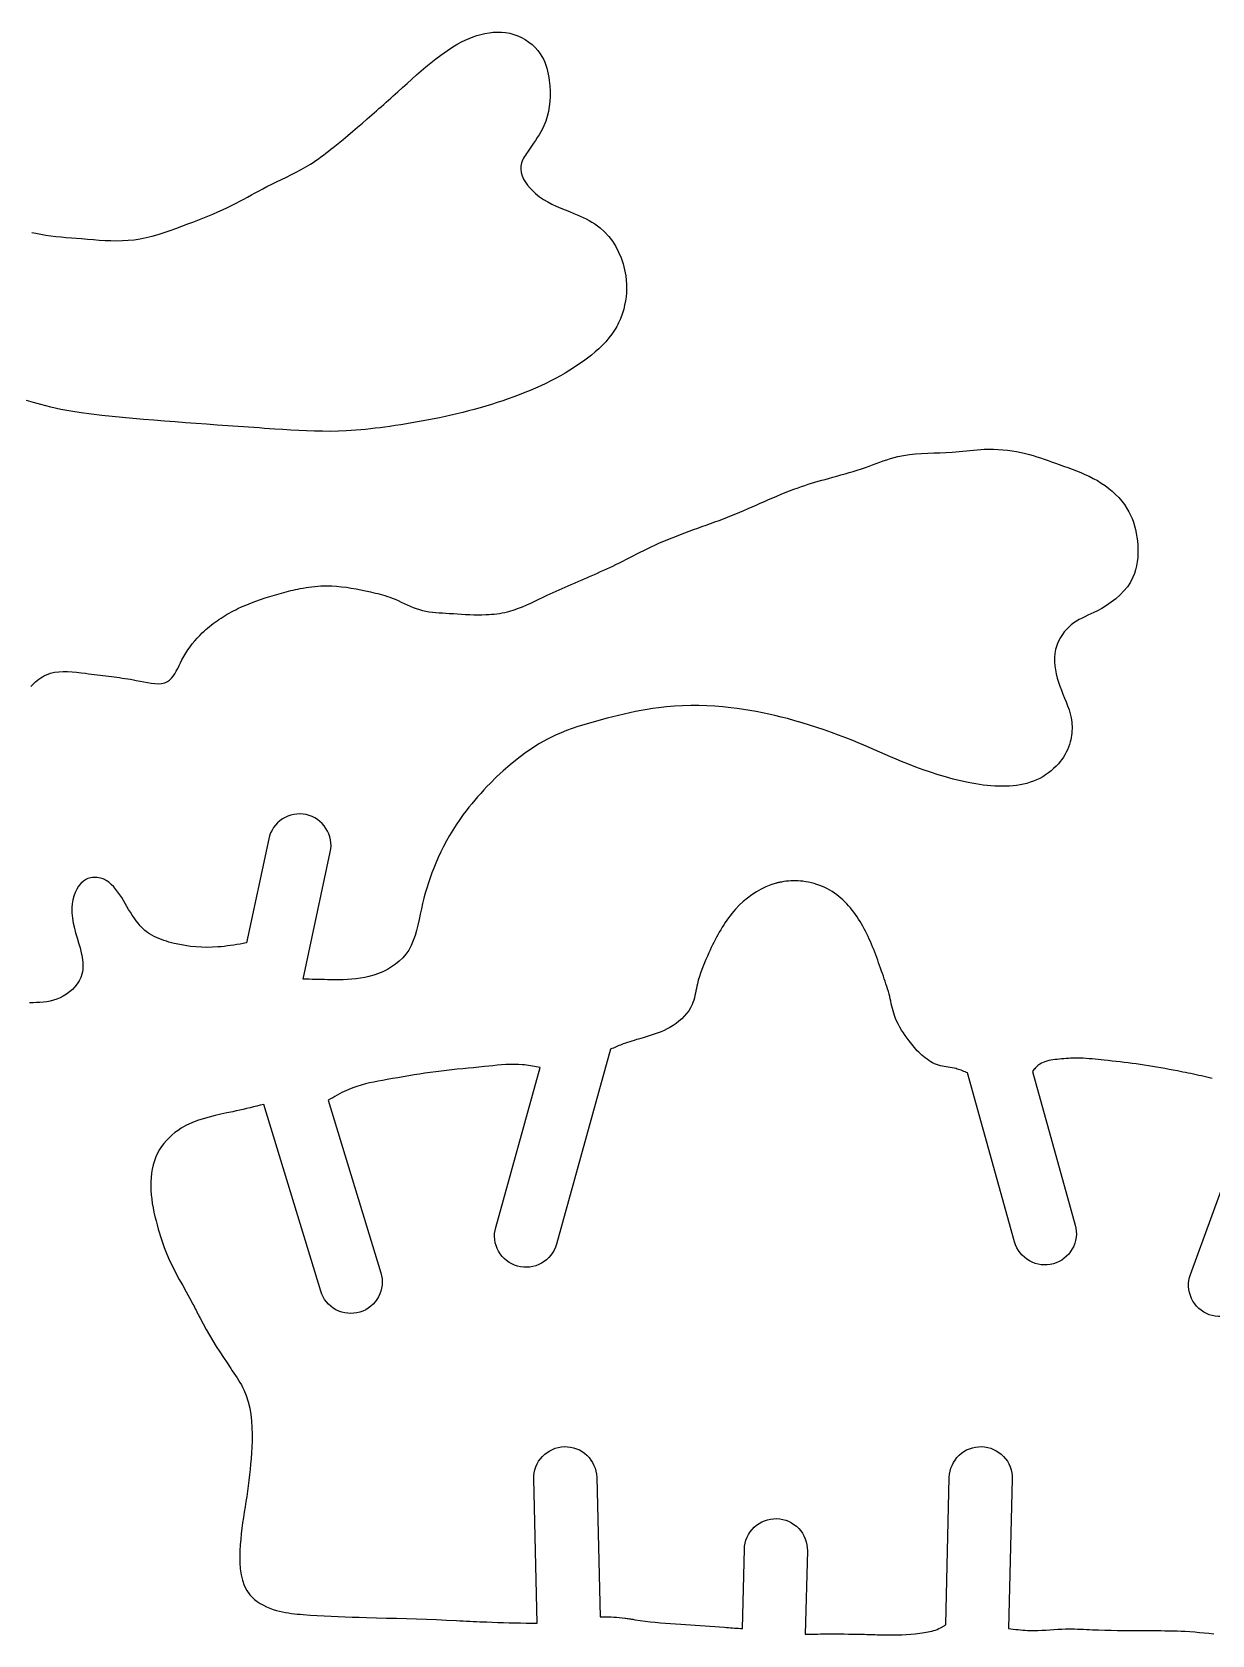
# Model space of a CAD drawing. Extents: x 0 to 235, y 0 to 140.
# Drawn here: x 56.28 to 84.42, y 96.91 to 135.15 of the extents above; entities that cross this region are included whole.
import ezdxf

# ---------------------------------------------------------------- set-up
doc = ezdxf.new("R2010")
doc.units = 0
doc.layers.add('CK_LEVEL_1', color=1, linetype='CONTINUOUS')

msp = doc.modelspace()

# ---------------------------------------------------------------- linework, layer by layer
at = {"layer": 'CK_LEVEL_1'}
msp.add_lwpolyline([(56.274, 130.373), (56.368, 130.352), (56.488, 130.329), (56.608, 130.309), (56.729, 130.292), (56.85, 130.277), (56.972, 130.265), (57.094, 130.253), (57.217, 130.243), (57.339, 130.233), (57.462, 130.224), (57.602, 130.212), (57.741, 130.2), (57.881, 130.19), (58.02, 130.181), (58.159, 130.175), (58.298, 130.173), (58.436, 130.175), (58.574, 130.183), (58.711, 130.196), (58.856, 130.218), (59, 130.247), (59.144, 130.283), (59.287, 130.323), (59.429, 130.369), (59.57, 130.417), (59.711, 130.468), (59.851, 130.521), (59.991, 130.574), (60.112, 130.62), (60.232, 130.666), (60.351, 130.713), (60.47, 130.761), (60.589, 130.809), (60.707, 130.859), (60.823, 130.91), (60.939, 130.964), (61.054, 131.02), (61.146, 131.067), (61.238, 131.115), (61.329, 131.165), (61.42, 131.215), (61.511, 131.265), (61.602, 131.316), (61.694, 131.366), (61.785, 131.415), (61.878, 131.464), (61.995, 131.522), (62.112, 131.58), (62.23, 131.636), (62.348, 131.693), (62.466, 131.75), (62.582, 131.809), (62.697, 131.87), (62.811, 131.934), (62.922, 132.001), (62.985, 132.042), (63.047, 132.084), (63.108, 132.127), (63.168, 132.171), (63.228, 132.215), (63.288, 132.261), (63.347, 132.307), (63.406, 132.354), (63.464, 132.4), (63.581, 132.495), (63.698, 132.591), (63.814, 132.687), (63.929, 132.784), (64.044, 132.881), (64.158, 132.979), (64.271, 133.078), (64.385, 133.177), (64.498, 133.276), (64.554, 133.326), (64.61, 133.376), (64.667, 133.426), (64.723, 133.476), (64.779, 133.526), (64.835, 133.577), (64.891, 133.627), (64.947, 133.677), (65.003, 133.728), (65.113, 133.828), (65.224, 133.928), (65.335, 134.028), (65.447, 134.127), (65.56, 134.225), (65.673, 134.322), (65.789, 134.416), (65.906, 134.509), (66.025, 134.598), (66.105, 134.656), (66.186, 134.712), (66.269, 134.767), (66.352, 134.819), (66.438, 134.868), (66.525, 134.915), (66.613, 134.959), (66.704, 134.999), (66.796, 135.036), (66.89, 135.068), (66.985, 135.096), (67.082, 135.118), (67.18, 135.135), (67.279, 135.147), (67.378, 135.151), (67.476, 135.149), (67.575, 135.139), (67.672, 135.121), (67.768, 135.095), (67.863, 135.061), (67.954, 135.019), (68.042, 134.97), (68.126, 134.914), (68.204, 134.851), (68.277, 134.783), (68.343, 134.709), (68.401, 134.631), (68.441, 134.567), (68.476, 134.501), (68.506, 134.433), (68.533, 134.363), (68.556, 134.291), (68.575, 134.218), (68.592, 134.143), (68.605, 134.068), (68.616, 133.992), (68.629, 133.868), (68.636, 133.744), (68.636, 133.62), (68.63, 133.497), (68.616, 133.375), (68.596, 133.255), (68.567, 133.138), (68.531, 133.024), (68.487, 132.914), (68.452, 132.841), (68.414, 132.771), (68.373, 132.702), (68.33, 132.633), (68.285, 132.565), (68.238, 132.497), (68.19, 132.429), (68.142, 132.36), (68.094, 132.29), (68.071, 132.254), (68.047, 132.218), (68.025, 132.182), (68.004, 132.145), (67.985, 132.108), (67.968, 132.07), (67.954, 132.032), (67.943, 131.994), (67.936, 131.956), (67.933, 131.878), (67.944, 131.799), (67.967, 131.721), (68.002, 131.644), (68.047, 131.569), (68.099, 131.496), (68.157, 131.427), (68.221, 131.361), (68.287, 131.3), (68.382, 131.224), (68.479, 131.157), (68.578, 131.098), (68.68, 131.044), (68.783, 130.996), (68.887, 130.951), (68.992, 130.909), (69.098, 130.867), (69.204, 130.824), (69.277, 130.794), (69.35, 130.762), (69.422, 130.729), (69.493, 130.694), (69.563, 130.657), (69.632, 130.618), (69.699, 130.576), (69.764, 130.531), (69.826, 130.482), (69.934, 130.385), (70.032, 130.277), (70.121, 130.16), (70.2, 130.035), (70.268, 129.903), (70.327, 129.766), (70.375, 129.624), (70.413, 129.48), (70.439, 129.334), (70.451, 129.233), (70.457, 129.133), (70.458, 129.033), (70.455, 128.934), (70.446, 128.835), (70.432, 128.737), (70.413, 128.639), (70.39, 128.543), (70.361, 128.448), (70.345, 128.401), (70.328, 128.354), (70.31, 128.308), (70.29, 128.262), (70.269, 128.217), (70.247, 128.172), (70.224, 128.128), (70.199, 128.085), (70.174, 128.042), (70.109, 127.946), (70.039, 127.853), (69.963, 127.764), (69.883, 127.679), (69.799, 127.598), (69.711, 127.52), (69.62, 127.444), (69.527, 127.372), (69.432, 127.302), (69.324, 127.226), (69.215, 127.154), (69.105, 127.084), (68.993, 127.016), (68.88, 126.952), (68.766, 126.889), (68.651, 126.829), (68.534, 126.771), (68.417, 126.715), (68.289, 126.658), (68.161, 126.602), (68.031, 126.549), (67.9, 126.498), (67.769, 126.449), (67.637, 126.401), (67.504, 126.356), (67.371, 126.312), (67.237, 126.27), (67.101, 126.229), (66.964, 126.189), (66.827, 126.151), (66.69, 126.114), (66.552, 126.078), (66.414, 126.044), (66.276, 126.012), (66.137, 125.981), (65.999, 125.951), (65.867, 125.924), (65.736, 125.898), (65.604, 125.873), (65.472, 125.849), (65.34, 125.826), (65.208, 125.805), (65.075, 125.784), (64.942, 125.764), (64.81, 125.744), (64.695, 125.728), (64.58, 125.713), (64.465, 125.699), (64.35, 125.685), (64.235, 125.673), (64.12, 125.662), (64.005, 125.652), (63.889, 125.644), (63.774, 125.637), (63.585, 125.63), (63.396, 125.626), (63.207, 125.627), (63.017, 125.631), (62.828, 125.637), (62.639, 125.646), (62.449, 125.656), (62.26, 125.668), (62.071, 125.68), (61.946, 125.688), (61.821, 125.697), (61.696, 125.706), (61.57, 125.714), (61.445, 125.723), (61.32, 125.732), (61.195, 125.741), (61.07, 125.75), (60.945, 125.759), (60.694, 125.777), (60.443, 125.795), (60.192, 125.814), (59.941, 125.832), (59.689, 125.852), (59.438, 125.871), (59.186, 125.891), (58.935, 125.912), (58.683, 125.933), (58.436, 125.955), (58.189, 125.979), (57.942, 126.005), (57.696, 126.034), (57.451, 126.068), (57.207, 126.106), (56.965, 126.151), (56.724, 126.203), (56.485, 126.263), (56.316, 126.311), (56.148, 126.362)], dxfattribs=at)
for points in [[(56.253, 119.537), (56.288, 119.576), (56.325, 119.614), (56.363, 119.65), (56.403, 119.684), (56.444, 119.716), (56.487, 119.746), (56.531, 119.773), (56.576, 119.798), (56.623, 119.819), (56.718, 119.854), (56.817, 119.878), (56.919, 119.892), (57.023, 119.898), (57.128, 119.897), (57.235, 119.89), (57.341, 119.88), (57.448, 119.867), (57.555, 119.854), (57.625, 119.844), (57.695, 119.835), (57.764, 119.826), (57.833, 119.817), (57.902, 119.808), (57.97, 119.799), (58.038, 119.79), (58.105, 119.782), (58.172, 119.774), (58.237, 119.766), (58.301, 119.758), (58.365, 119.75), (58.43, 119.741), (58.496, 119.732), (58.562, 119.722), (58.629, 119.711), (58.697, 119.699), (58.766, 119.686), (58.854, 119.667), (58.943, 119.648), (59.033, 119.631), (59.121, 119.616), (59.207, 119.607), (59.291, 119.604), (59.369, 119.611), (59.443, 119.628), (59.509, 119.657), (59.559, 119.693), (59.604, 119.737), (59.646, 119.788), (59.684, 119.845), (59.72, 119.907), (59.754, 119.972), (59.787, 120.039), (59.82, 120.106), (59.853, 120.173), (59.899, 120.256), (59.946, 120.336), (59.996, 120.413), (60.047, 120.487), (60.101, 120.558), (60.158, 120.626), (60.216, 120.693), (60.277, 120.757), (60.34, 120.819), (60.381, 120.858), (60.423, 120.896), (60.465, 120.933), (60.509, 120.97), (60.553, 121.006), (60.599, 121.041), (60.644, 121.075), (60.691, 121.109), (60.738, 121.141), (60.786, 121.173), (60.835, 121.204), (60.884, 121.234), (60.933, 121.263), (60.984, 121.292), (61.034, 121.319), (61.085, 121.346), (61.137, 121.371), (61.189, 121.397), (61.294, 121.445), (61.401, 121.491), (61.51, 121.534), (61.619, 121.575), (61.729, 121.614), (61.839, 121.651), (61.951, 121.686), (62.063, 121.72), (62.175, 121.752), (62.23, 121.768), (62.285, 121.783), (62.34, 121.798), (62.395, 121.812), (62.45, 121.826), (62.506, 121.839), (62.562, 121.852), (62.617, 121.864), (62.673, 121.875), (62.743, 121.888), (62.814, 121.9), (62.884, 121.91), (62.955, 121.919), (63.026, 121.927), (63.097, 121.932), (63.168, 121.937), (63.239, 121.939), (63.31, 121.94), (63.426, 121.937), (63.543, 121.93), (63.659, 121.919), (63.775, 121.905), (63.891, 121.887), (64.006, 121.867), (64.121, 121.844), (64.236, 121.82), (64.351, 121.795), (64.409, 121.782), (64.467, 121.768), (64.525, 121.754), (64.582, 121.739), (64.64, 121.724), (64.697, 121.707), (64.753, 121.689), (64.81, 121.67), (64.865, 121.649), (64.938, 121.62), (65.01, 121.588), (65.082, 121.554), (65.154, 121.521), (65.226, 121.487), (65.297, 121.455), (65.37, 121.424), (65.443, 121.397), (65.517, 121.372), (65.594, 121.352), (65.671, 121.336), (65.75, 121.323), (65.829, 121.312), (65.909, 121.305), (65.989, 121.298), (66.07, 121.293), (66.151, 121.289), (66.231, 121.284), (66.329, 121.278), (66.427, 121.272), (66.524, 121.266), (66.621, 121.26), (66.718, 121.255), (66.815, 121.252), (66.912, 121.25), (67.009, 121.25), (67.106, 121.253), (67.17, 121.256), (67.234, 121.261), (67.298, 121.267), (67.362, 121.274), (67.426, 121.284), (67.489, 121.294), (67.552, 121.307), (67.615, 121.321), (67.676, 121.337), (67.779, 121.368), (67.879, 121.404), (67.979, 121.443), (68.077, 121.485), (68.175, 121.53), (68.272, 121.576), (68.369, 121.624), (68.466, 121.671), (68.563, 121.717), (68.635, 121.751), (68.706, 121.783), (68.779, 121.816), (68.851, 121.847), (68.923, 121.879), (68.995, 121.91), (69.068, 121.941), (69.14, 121.972), (69.213, 122.003), (69.25, 122.019), (69.286, 122.035), (69.323, 122.052), (69.36, 122.068), (69.397, 122.084), (69.434, 122.1), (69.471, 122.116), (69.508, 122.132), (69.545, 122.149), (69.618, 122.181), (69.692, 122.213), (69.766, 122.246), (69.84, 122.279), (69.913, 122.312), (69.986, 122.345), (70.059, 122.379), (70.132, 122.413), (70.205, 122.448), (70.288, 122.489), (70.371, 122.531), (70.454, 122.573), (70.536, 122.616), (70.618, 122.659), (70.701, 122.702), (70.784, 122.744), (70.867, 122.786), (70.95, 122.827), (71.048, 122.873), (71.146, 122.919), (71.245, 122.963), (71.345, 123.005), (71.445, 123.047), (71.545, 123.088), (71.646, 123.128), (71.747, 123.167), (71.848, 123.205), (71.95, 123.243), (72.053, 123.281), (72.155, 123.318), (72.257, 123.354), (72.36, 123.391), (72.462, 123.428), (72.564, 123.466), (72.666, 123.503), (72.768, 123.542), (72.866, 123.58), (72.965, 123.62), (73.063, 123.659), (73.161, 123.7), (73.258, 123.741), (73.356, 123.782), (73.453, 123.824), (73.55, 123.867), (73.647, 123.909), (73.746, 123.953), (73.846, 123.997), (73.945, 124.04), (74.045, 124.083), (74.144, 124.125), (74.244, 124.166), (74.345, 124.206), (74.446, 124.245), (74.548, 124.282), (74.628, 124.31), (74.708, 124.336), (74.789, 124.362), (74.869, 124.387), (74.951, 124.411), (75.032, 124.435), (75.113, 124.458), (75.195, 124.481), (75.276, 124.504), (75.375, 124.531), (75.473, 124.558), (75.571, 124.586), (75.669, 124.614), (75.767, 124.642), (75.865, 124.671), (75.962, 124.702), (76.059, 124.733), (76.156, 124.767), (76.241, 124.797), (76.326, 124.828), (76.411, 124.86), (76.497, 124.891), (76.582, 124.921), (76.667, 124.95), (76.753, 124.977), (76.839, 125.002), (76.926, 125.023), (77.067, 125.051), (77.209, 125.072), (77.352, 125.087), (77.496, 125.097), (77.641, 125.104), (77.787, 125.11), (77.932, 125.115), (78.077, 125.121), (78.222, 125.13), (78.308, 125.137), (78.393, 125.145), (78.479, 125.154), (78.564, 125.162), (78.649, 125.171), (78.734, 125.179), (78.82, 125.187), (78.905, 125.193), (78.991, 125.197), (79.101, 125.2), (79.211, 125.199), (79.322, 125.195), (79.432, 125.187), (79.542, 125.176), (79.652, 125.162), (79.761, 125.144), (79.869, 125.123), (79.976, 125.098), (80.067, 125.075), (80.156, 125.049), (80.245, 125.021), (80.334, 124.992), (80.422, 124.962), (80.51, 124.931), (80.597, 124.9), (80.685, 124.868), (80.773, 124.836), (80.877, 124.799), (80.981, 124.761), (81.084, 124.723), (81.187, 124.684), (81.29, 124.643), (81.391, 124.6), (81.491, 124.553), (81.59, 124.504), (81.687, 124.45), (81.78, 124.393), (81.87, 124.332), (81.958, 124.266), (82.042, 124.197), (82.122, 124.123), (82.198, 124.045), (82.269, 123.963), (82.334, 123.877), (82.393, 123.787), (82.438, 123.709), (82.478, 123.628), (82.514, 123.545), (82.546, 123.46), (82.573, 123.373), (82.596, 123.285), (82.616, 123.195), (82.631, 123.104), (82.643, 123.012), (82.652, 122.913), (82.656, 122.813), (82.656, 122.713), (82.651, 122.614), (82.64, 122.516), (82.623, 122.42), (82.6, 122.325), (82.57, 122.233), (82.534, 122.144), (82.474, 122.029), (82.402, 121.92), (82.319, 121.818), (82.227, 121.722), (82.127, 121.632), (82.02, 121.549), (81.908, 121.472), (81.792, 121.401), (81.673, 121.337), (81.602, 121.303), (81.531, 121.269), (81.46, 121.237), (81.39, 121.204), (81.321, 121.17), (81.254, 121.135), (81.188, 121.096), (81.124, 121.055), (81.063, 121.009), (81.005, 120.957), (80.95, 120.901), (80.899, 120.841), (80.852, 120.777), (80.809, 120.71), (80.771, 120.64), (80.739, 120.568), (80.712, 120.494), (80.691, 120.419), (80.673, 120.324), (80.665, 120.227), (80.665, 120.13), (80.672, 120.033), (80.686, 119.935), (80.706, 119.838), (80.73, 119.741), (80.76, 119.646), (80.792, 119.551), (80.829, 119.454), (80.867, 119.359), (80.905, 119.264), (80.943, 119.17), (80.978, 119.075), (81.011, 118.981), (81.038, 118.885), (81.061, 118.788), (81.076, 118.69), (81.081, 118.638), (81.083, 118.586), (81.084, 118.533), (81.082, 118.48), (81.078, 118.427), (81.072, 118.374), (81.064, 118.322), (81.053, 118.27), (81.04, 118.218), (81.021, 118.155), (80.998, 118.092), (80.973, 118.031), (80.944, 117.971), (80.912, 117.912), (80.878, 117.856), (80.84, 117.801), (80.8, 117.747), (80.758, 117.696), (80.703, 117.636), (80.644, 117.58), (80.583, 117.526), (80.519, 117.476), (80.452, 117.43), (80.383, 117.387), (80.312, 117.348), (80.239, 117.313), (80.165, 117.281), (80.086, 117.253), (80.006, 117.229), (79.925, 117.209), (79.843, 117.193), (79.76, 117.18), (79.676, 117.17), (79.592, 117.164), (79.509, 117.16), (79.425, 117.158), (79.333, 117.159), (79.241, 117.163), (79.149, 117.169), (79.058, 117.178), (78.967, 117.188), (78.876, 117.201), (78.785, 117.215), (78.695, 117.231), (78.605, 117.248), (78.424, 117.288), (78.244, 117.332), (78.065, 117.381), (77.887, 117.434), (77.71, 117.492), (77.534, 117.553), (77.36, 117.617), (77.186, 117.684), (77.014, 117.753), (76.885, 117.807), (76.756, 117.862), (76.627, 117.917), (76.499, 117.973), (76.371, 118.029), (76.242, 118.085), (76.114, 118.14), (75.985, 118.194), (75.856, 118.248), (75.686, 118.316), (75.515, 118.381), (75.343, 118.445), (75.17, 118.506), (74.997, 118.564), (74.822, 118.62), (74.647, 118.673), (74.471, 118.724), (74.295, 118.772), (74.147, 118.81), (73.998, 118.846), (73.85, 118.88), (73.7, 118.912), (73.55, 118.941), (73.4, 118.968), (73.249, 118.993), (73.098, 119.015), (72.947, 119.034), (72.755, 119.054), (72.564, 119.069), (72.372, 119.08), (72.18, 119.085), (71.988, 119.086), (71.796, 119.081), (71.604, 119.071), (71.413, 119.055), (71.223, 119.033), (71.085, 119.014), (70.948, 118.992), (70.81, 118.967), (70.674, 118.94), (70.537, 118.911), (70.401, 118.88), (70.265, 118.848), (70.129, 118.814), (69.993, 118.78), (69.853, 118.744), (69.714, 118.707), (69.575, 118.668), (69.436, 118.627), (69.299, 118.584), (69.163, 118.538), (69.029, 118.488), (68.896, 118.435), (68.765, 118.377), (68.572, 118.282), (68.385, 118.176), (68.202, 118.062), (68.024, 117.939), (67.851, 117.808), (67.682, 117.671), (67.519, 117.529), (67.36, 117.381), (67.205, 117.228), (67.129, 117.15), (67.053, 117.07), (66.979, 116.99), (66.907, 116.909), (66.836, 116.826), (66.766, 116.742), (66.697, 116.657), (66.63, 116.571), (66.565, 116.484), (66.479, 116.363), (66.396, 116.24), (66.316, 116.114), (66.239, 115.987), (66.166, 115.857), (66.096, 115.726), (66.029, 115.594), (65.966, 115.46), (65.907, 115.324), (65.859, 115.208), (65.814, 115.09), (65.772, 114.972), (65.732, 114.852), (65.694, 114.731), (65.659, 114.609), (65.626, 114.486), (65.594, 114.361), (65.565, 114.235), (65.538, 114.106), (65.51, 113.978), (65.481, 113.849), (65.45, 113.722), (65.413, 113.598), (65.371, 113.478), (65.322, 113.362), (65.263, 113.253), (65.193, 113.15), (65.12, 113.065), (65.039, 112.986), (64.95, 112.914), (64.855, 112.848), (64.754, 112.789), (64.648, 112.736), (64.539, 112.691), (64.428, 112.652), (64.315, 112.619), (64.213, 112.596), (64.111, 112.578), (64.009, 112.564), (63.907, 112.554), (63.805, 112.548), (63.703, 112.544), (63.6, 112.542), (63.498, 112.542), (63.395, 112.543), (63.323, 112.544), (63.251, 112.546), (63.178, 112.547), (63.106, 112.549), (63.033, 112.551), (62.961, 112.553), (62.888, 112.555), (62.816, 112.557), (62.743, 112.559), (63.393, 115.59, 0.414214), (62.817, 116.482, 0.414214), (61.925, 115.905), (61.393, 113.421), (61.317, 113.408), (61.242, 113.395), (61.166, 113.382), (61.09, 113.371), (61.014, 113.359), (60.938, 113.349), (60.862, 113.34), (60.786, 113.332), (60.71, 113.325), (60.58, 113.318), (60.45, 113.316), (60.319, 113.319), (60.189, 113.327), (60.059, 113.34), (59.929, 113.357), (59.8, 113.381), (59.671, 113.409), (59.544, 113.443), (59.483, 113.461), (59.422, 113.48), (59.363, 113.502), (59.304, 113.525), (59.246, 113.55), (59.19, 113.577), (59.135, 113.607), (59.082, 113.639), (59.031, 113.674), (58.971, 113.722), (58.913, 113.774), (58.859, 113.831), (58.807, 113.89), (58.759, 113.952), (58.712, 114.017), (58.667, 114.084), (58.625, 114.152), (58.583, 114.22), (58.542, 114.291), (58.501, 114.363), (58.46, 114.433), (58.418, 114.503), (58.375, 114.57), (58.329, 114.636), (58.28, 114.699), (58.228, 114.76), (58.17, 114.816), (58.145, 114.839), (58.119, 114.86), (58.091, 114.881), (58.063, 114.9), (58.034, 114.917), (58.004, 114.933), (57.973, 114.948), (57.942, 114.96), (57.909, 114.97), (57.872, 114.978), (57.834, 114.983), (57.796, 114.986), (57.757, 114.985), (57.719, 114.982), (57.681, 114.976), (57.644, 114.967), (57.609, 114.955), (57.575, 114.94), (57.504, 114.898), (57.442, 114.842), (57.389, 114.777), (57.344, 114.702), (57.307, 114.621), (57.277, 114.535), (57.255, 114.446), (57.24, 114.355), (57.232, 114.265), (57.231, 114.138), (57.242, 114.014), (57.261, 113.894), (57.288, 113.776), (57.319, 113.659), (57.354, 113.543), (57.389, 113.426), (57.423, 113.308), (57.453, 113.188), (57.465, 113.132), (57.475, 113.074), (57.484, 113.017), (57.489, 112.959), (57.493, 112.902), (57.492, 112.845), (57.489, 112.788), (57.481, 112.733), (57.468, 112.678), (57.441, 112.597), (57.403, 112.52), (57.357, 112.446), (57.302, 112.376), (57.241, 112.311), (57.173, 112.252), (57.101, 112.198), (57.025, 112.151), (56.947, 112.111), (56.87, 112.08), (56.792, 112.055), (56.712, 112.035), (56.632, 112.02), (56.55, 112.01), (56.468, 112.002), (56.386, 111.997), (56.303, 111.994), (56.221, 111.992)], [(84.422, 110.189), (84.36, 110.205), (84.298, 110.22), (84.236, 110.235), (84.174, 110.249), (84.11, 110.263), (84.046, 110.277), (83.982, 110.291), (83.917, 110.304), (83.853, 110.317), (83.788, 110.33), (83.724, 110.342), (83.659, 110.355), (83.595, 110.367), (83.496, 110.386), (83.397, 110.405), (83.299, 110.423), (83.2, 110.441), (83.101, 110.458), (83.002, 110.475), (82.904, 110.492), (82.805, 110.507), (82.706, 110.522), (82.611, 110.535), (82.515, 110.548), (82.42, 110.56), (82.325, 110.572), (82.229, 110.583), (82.134, 110.593), (82.038, 110.604), (81.943, 110.614), (81.847, 110.625), (81.776, 110.633), (81.705, 110.64), (81.634, 110.647), (81.563, 110.654), (81.492, 110.66), (81.421, 110.665), (81.35, 110.669), (81.28, 110.672), (81.209, 110.673), (81.156, 110.673), (81.103, 110.672), (81.05, 110.67), (80.996, 110.667), (80.943, 110.664), (80.889, 110.66), (80.835, 110.655), (80.781, 110.65), (80.726, 110.644), (80.677, 110.638), (80.628, 110.632), (80.579, 110.624), (80.531, 110.615), (80.484, 110.603), (80.438, 110.589), (80.394, 110.572), (80.351, 110.552), (80.312, 110.528), (80.29, 110.512), (80.27, 110.496), (80.25, 110.478), (80.231, 110.46), (80.212, 110.44), (80.193, 110.42), (80.175, 110.4), (80.157, 110.379), (80.139, 110.358), (81.159, 106.691, -0.414214), (80.637, 105.767, -0.414214), (79.713, 106.289), (78.592, 110.319), (78.562, 110.332), (78.532, 110.346), (78.501, 110.358), (78.471, 110.371), (78.44, 110.383), (78.41, 110.394), (78.379, 110.405), (78.347, 110.414), (78.316, 110.423), (78.27, 110.434), (78.224, 110.443), (78.177, 110.451), (78.131, 110.458), (78.084, 110.465), (78.037, 110.473), (77.991, 110.481), (77.945, 110.492), (77.9, 110.504), (77.852, 110.521), (77.804, 110.541), (77.757, 110.564), (77.712, 110.589), (77.667, 110.617), (77.624, 110.646), (77.582, 110.678), (77.541, 110.711), (77.502, 110.745), (77.465, 110.78), (77.429, 110.815), (77.393, 110.851), (77.359, 110.889), (77.326, 110.926), (77.294, 110.965), (77.262, 111.004), (77.23, 111.044), (77.2, 111.084), (77.152, 111.147), (77.106, 111.211), (77.062, 111.277), (77.019, 111.343), (76.979, 111.411), (76.941, 111.479), (76.907, 111.549), (76.875, 111.621), (76.847, 111.694), (76.829, 111.748), (76.813, 111.804), (76.798, 111.86), (76.785, 111.916), (76.772, 111.972), (76.759, 112.029), (76.747, 112.086), (76.734, 112.142), (76.72, 112.199), (76.703, 112.261), (76.685, 112.323), (76.666, 112.385), (76.646, 112.447), (76.626, 112.508), (76.605, 112.569), (76.583, 112.63), (76.561, 112.691), (76.54, 112.752), (76.517, 112.816), (76.494, 112.88), (76.471, 112.944), (76.448, 113.009), (76.425, 113.073), (76.402, 113.137), (76.378, 113.201), (76.353, 113.264), (76.328, 113.327), (76.302, 113.39), (76.275, 113.453), (76.247, 113.515), (76.218, 113.577), (76.189, 113.638), (76.158, 113.699), (76.126, 113.76), (76.093, 113.819), (76.06, 113.879), (76.026, 113.935), (75.991, 113.991), (75.955, 114.046), (75.917, 114.101), (75.879, 114.154), (75.839, 114.206), (75.797, 114.257), (75.754, 114.307), (75.71, 114.356), (75.665, 114.402), (75.618, 114.447), (75.57, 114.49), (75.52, 114.532), (75.47, 114.571), (75.417, 114.609), (75.364, 114.645), (75.309, 114.679), (75.252, 114.71), (75.191, 114.741), (75.128, 114.769), (75.064, 114.795), (74.999, 114.818), (74.933, 114.838), (74.866, 114.856), (74.799, 114.871), (74.731, 114.883), (74.662, 114.892), (74.605, 114.898), (74.548, 114.901), (74.491, 114.903), (74.434, 114.903), (74.377, 114.902), (74.32, 114.898), (74.263, 114.892), (74.206, 114.884), (74.15, 114.875), (74.136, 114.872), (74.122, 114.869), (74.108, 114.866), (74.094, 114.863), (74.08, 114.86), (74.066, 114.857), (74.052, 114.853), (74.038, 114.85), (74.024, 114.846), (73.902, 114.808), (73.783, 114.761), (73.667, 114.705), (73.554, 114.641), (73.446, 114.57), (73.342, 114.493), (73.243, 114.409), (73.148, 114.32), (73.059, 114.227), (73.015, 114.176), (72.971, 114.124), (72.93, 114.072), (72.89, 114.018), (72.851, 113.963), (72.813, 113.908), (72.776, 113.852), (72.741, 113.795), (72.706, 113.738), (72.671, 113.678), (72.638, 113.618), (72.605, 113.557), (72.573, 113.496), (72.541, 113.435), (72.511, 113.373), (72.48, 113.311), (72.451, 113.248), (72.421, 113.185), (72.385, 113.106), (72.349, 113.026), (72.315, 112.946), (72.282, 112.865), (72.251, 112.784), (72.222, 112.701), (72.195, 112.618), (72.17, 112.534), (72.149, 112.449), (72.137, 112.393), (72.125, 112.336), (72.114, 112.28), (72.102, 112.223), (72.09, 112.167), (72.076, 112.112), (72.06, 112.057), (72.042, 112.003), (72.021, 111.951), (71.984, 111.876), (71.94, 111.804), (71.89, 111.736), (71.834, 111.671), (71.773, 111.61), (71.708, 111.553), (71.639, 111.499), (71.568, 111.45), (71.494, 111.406), (71.426, 111.369), (71.357, 111.335), (71.286, 111.304), (71.215, 111.276), (71.143, 111.25), (71.071, 111.226), (70.998, 111.203), (70.924, 111.181), (70.851, 111.16), (70.798, 111.144), (70.745, 111.129), (70.692, 111.114), (70.639, 111.098), (70.586, 111.082), (70.534, 111.065), (70.482, 111.048), (70.43, 111.03), (70.378, 111.011), (70.344, 110.998), (70.311, 110.985), (70.277, 110.971), (70.244, 110.957), (70.211, 110.943), (70.177, 110.929), (70.144, 110.914), (70.111, 110.9), (70.078, 110.885), (68.784, 106.232, -0.414214), (67.86, 105.711, -0.414214), (67.338, 106.635), (68.399, 110.451), (68.353, 110.459), (68.306, 110.468), (68.26, 110.476), (68.213, 110.484), (68.167, 110.491), (68.12, 110.498), (68.073, 110.504), (68.027, 110.51), (67.98, 110.514), (67.879, 110.521), (67.778, 110.523), (67.677, 110.522), (67.576, 110.518), (67.474, 110.511), (67.373, 110.503), (67.271, 110.493), (67.17, 110.482), (67.068, 110.472), (66.938, 110.458), (66.809, 110.445), (66.679, 110.432), (66.55, 110.42), (66.421, 110.407), (66.292, 110.393), (66.163, 110.379), (66.035, 110.364), (65.906, 110.348), (65.777, 110.33), (65.648, 110.312), (65.519, 110.292), (65.391, 110.272), (65.262, 110.251), (65.133, 110.229), (65.004, 110.206), (64.874, 110.184), (64.745, 110.161), (64.641, 110.142), (64.537, 110.123), (64.434, 110.103), (64.331, 110.081), (64.229, 110.057), (64.128, 110.03), (64.028, 110), (63.93, 109.966), (63.833, 109.928), (63.777, 109.903), (63.721, 109.877), (63.666, 109.85), (63.612, 109.821), (63.558, 109.791), (63.504, 109.761), (63.451, 109.73), (63.397, 109.699), (63.344, 109.667), (64.599, 105.551, -0.414214), (64.1, 104.615, -0.414214), (63.163, 105.114), (63.163, 105.114), (61.804, 109.571), (61.723, 109.551), (61.641, 109.531), (61.56, 109.511), (61.478, 109.491), (61.397, 109.472), (61.315, 109.452), (61.233, 109.433), (61.15, 109.414), (61.068, 109.396), (60.926, 109.366), (60.784, 109.335), (60.643, 109.303), (60.502, 109.268), (60.363, 109.228), (60.227, 109.183), (60.093, 109.131), (59.964, 109.071), (59.838, 109), (59.762, 108.95), (59.688, 108.896), (59.616, 108.837), (59.549, 108.775), (59.485, 108.709), (59.425, 108.639), (59.37, 108.566), (59.32, 108.49), (59.275, 108.41), (59.233, 108.319), (59.197, 108.224), (59.168, 108.127), (59.146, 108.028), (59.129, 107.927), (59.118, 107.825), (59.112, 107.723), (59.111, 107.62), (59.114, 107.518), (59.122, 107.412), (59.133, 107.308), (59.148, 107.204), (59.166, 107.101), (59.187, 106.999), (59.21, 106.897), (59.236, 106.795), (59.262, 106.694), (59.29, 106.593), (59.305, 106.544), (59.319, 106.494), (59.333, 106.445), (59.348, 106.395), (59.364, 106.346), (59.38, 106.297), (59.396, 106.249), (59.413, 106.2), (59.431, 106.152), (59.493, 105.997), (59.561, 105.844), (59.634, 105.693), (59.712, 105.544), (59.792, 105.396), (59.873, 105.249), (59.955, 105.101), (60.036, 104.954), (60.116, 104.806), (60.135, 104.769), (60.154, 104.732), (60.173, 104.695), (60.191, 104.658), (60.21, 104.621), (60.229, 104.584), (60.248, 104.547), (60.267, 104.51), (60.286, 104.474), (60.359, 104.336), (60.435, 104.199), (60.513, 104.064), (60.593, 103.929), (60.674, 103.796), (60.758, 103.664), (60.843, 103.532), (60.93, 103.401), (61.019, 103.27), (61.056, 103.215), (61.094, 103.16), (61.131, 103.105), (61.168, 103.05), (61.203, 102.994), (61.238, 102.937), (61.271, 102.88), (61.302, 102.822), (61.331, 102.764), (61.389, 102.623), (61.436, 102.477), (61.471, 102.327), (61.497, 102.174), (61.515, 102.019), (61.525, 101.861), (61.528, 101.703), (61.526, 101.544), (61.521, 101.386), (61.514, 101.254), (61.504, 101.122), (61.493, 100.99), (61.481, 100.86), (61.467, 100.73), (61.451, 100.601), (61.434, 100.473), (61.417, 100.345), (61.398, 100.218), (61.379, 100.093), (61.359, 99.967), (61.339, 99.841), (61.32, 99.715), (61.301, 99.588), (61.284, 99.459), (61.268, 99.329), (61.255, 99.196), (61.243, 99.061), (61.235, 98.918), (61.231, 98.774), (61.233, 98.631), (61.244, 98.489), (61.264, 98.351), (61.295, 98.219), (61.339, 98.094), (61.398, 97.977), (61.473, 97.872), (61.527, 97.813), (61.587, 97.759), (61.652, 97.709), (61.722, 97.664), (61.796, 97.623), (61.872, 97.586), (61.951, 97.553), (62.031, 97.524), (62.112, 97.499), (62.182, 97.48), (62.253, 97.464), (62.323, 97.45), (62.394, 97.438), (62.465, 97.428), (62.535, 97.419), (62.606, 97.412), (62.677, 97.405), (62.747, 97.399), (62.914, 97.387), (63.08, 97.376), (63.247, 97.366), (63.414, 97.358), (63.582, 97.351), (63.749, 97.345), (63.917, 97.34), (64.085, 97.335), (64.252, 97.33), (64.491, 97.323), (64.73, 97.317), (64.969, 97.31), (65.208, 97.303), (65.447, 97.295), (65.685, 97.287), (65.924, 97.278), (66.162, 97.268), (66.401, 97.257), (66.481, 97.253), (66.561, 97.249), (66.641, 97.245), (66.721, 97.241), (66.801, 97.237), (66.881, 97.233), (66.961, 97.229), (67.042, 97.225), (67.122, 97.222), (67.256, 97.217), (67.39, 97.212), (67.524, 97.209), (67.659, 97.205), (67.793, 97.202), (67.927, 97.2), (68.061, 97.198), (68.196, 97.195), (68.33, 97.193), (68.245, 100.636, -0.414214), (68.977, 101.405, -0.414214), (69.746, 100.673), (69.828, 97.347), (69.893, 97.347), (69.959, 97.346), (70.024, 97.345), (70.09, 97.343), (70.155, 97.34), (70.22, 97.337), (70.285, 97.332), (70.35, 97.325), (70.415, 97.317), (70.442, 97.313), (70.47, 97.309), (70.497, 97.305), (70.525, 97.3), (70.552, 97.295), (70.58, 97.291), (70.607, 97.286), (70.634, 97.281), (70.662, 97.276), (70.782, 97.258), (70.902, 97.241), (71.022, 97.228), (71.143, 97.215), (71.264, 97.205), (71.385, 97.195), (71.506, 97.187), (71.628, 97.178), (71.749, 97.171), (71.865, 97.163), (71.981, 97.155), (72.097, 97.147), (72.214, 97.139), (72.33, 97.13), (72.446, 97.122), (72.562, 97.114), (72.678, 97.105), (72.794, 97.096), (72.842, 97.093), (72.889, 97.089), (72.937, 97.086), (72.985, 97.082), (73.032, 97.078), (73.08, 97.075), (73.127, 97.071), (73.175, 97.068), (73.223, 97.064), (73.269, 98.956, -0.414214), (74.038, 99.688, -0.414214), (74.77, 98.919), (74.721, 96.932), (74.781, 96.933), (74.841, 96.933), (74.901, 96.934), (74.961, 96.935), (75.021, 96.935), (75.081, 96.936), (75.141, 96.936), (75.201, 96.937), (75.262, 96.937), (75.359, 96.937), (75.456, 96.937), (75.553, 96.937), (75.65, 96.936), (75.748, 96.935), (75.845, 96.934), (75.942, 96.932), (76.039, 96.93), (76.137, 96.928), (76.187, 96.926), (76.237, 96.925), (76.287, 96.923), (76.337, 96.921), (76.387, 96.92), (76.437, 96.918), (76.487, 96.917), (76.537, 96.916), (76.587, 96.915), (76.695, 96.913), (76.804, 96.913), (76.912, 96.915), (77.02, 96.918), (77.128, 96.923), (77.237, 96.931), (77.345, 96.941), (77.453, 96.954), (77.562, 96.97), (77.606, 96.977), (77.651, 96.986), (77.695, 96.995), (77.739, 97.005), (77.783, 97.017), (77.826, 97.031), (77.868, 97.046), (77.909, 97.064), (77.949, 97.084), (77.962, 97.091), (77.976, 97.099), (77.99, 97.107), (78.003, 97.115), (78.017, 97.124), (78.03, 97.132), (78.043, 97.141), (78.056, 97.15), (78.07, 97.159), (78.156, 100.673, -0.414214), (78.925, 101.405, -0.414214), (79.657, 100.636), (79.569, 97.066), (79.625, 97.059), (79.682, 97.053), (79.739, 97.046), (79.795, 97.04), (79.852, 97.035), (79.908, 97.03), (79.965, 97.026), (80.022, 97.023), (80.078, 97.021), (80.173, 97.021), (80.268, 97.022), (80.362, 97.026), (80.457, 97.031), (80.552, 97.037), (80.646, 97.044), (80.741, 97.049), (80.836, 97.054), (80.931, 97.057), (81.002, 97.058), (81.072, 97.058), (81.143, 97.056), (81.214, 97.054), (81.285, 97.052), (81.356, 97.049), (81.426, 97.046), (81.497, 97.042), (81.568, 97.039), (81.717, 97.033), (81.866, 97.029), (82.015, 97.025), (82.164, 97.022), (82.313, 97.02), (82.462, 97.019), (82.611, 97.018), (82.76, 97.017), (82.91, 97.017), (83.007, 97.017), (83.104, 97.016), (83.201, 97.016), (83.298, 97.015), (83.395, 97.014), (83.492, 97.012), (83.589, 97.009), (83.686, 97.005), (83.782, 97), (83.896, 96.993), (84.009, 96.985), (84.122, 96.975), (84.236, 96.965), (84.349, 96.954), (84.463, 96.943)], [(85.319, 104.999, -0.414214), (84.356, 104.552, -0.414214), (83.909, 105.514), (85.46, 109.761)]]:
    msp.add_lwpolyline(points, format="xyb", dxfattribs=at)

doc.saveas('drawing.dxf')
